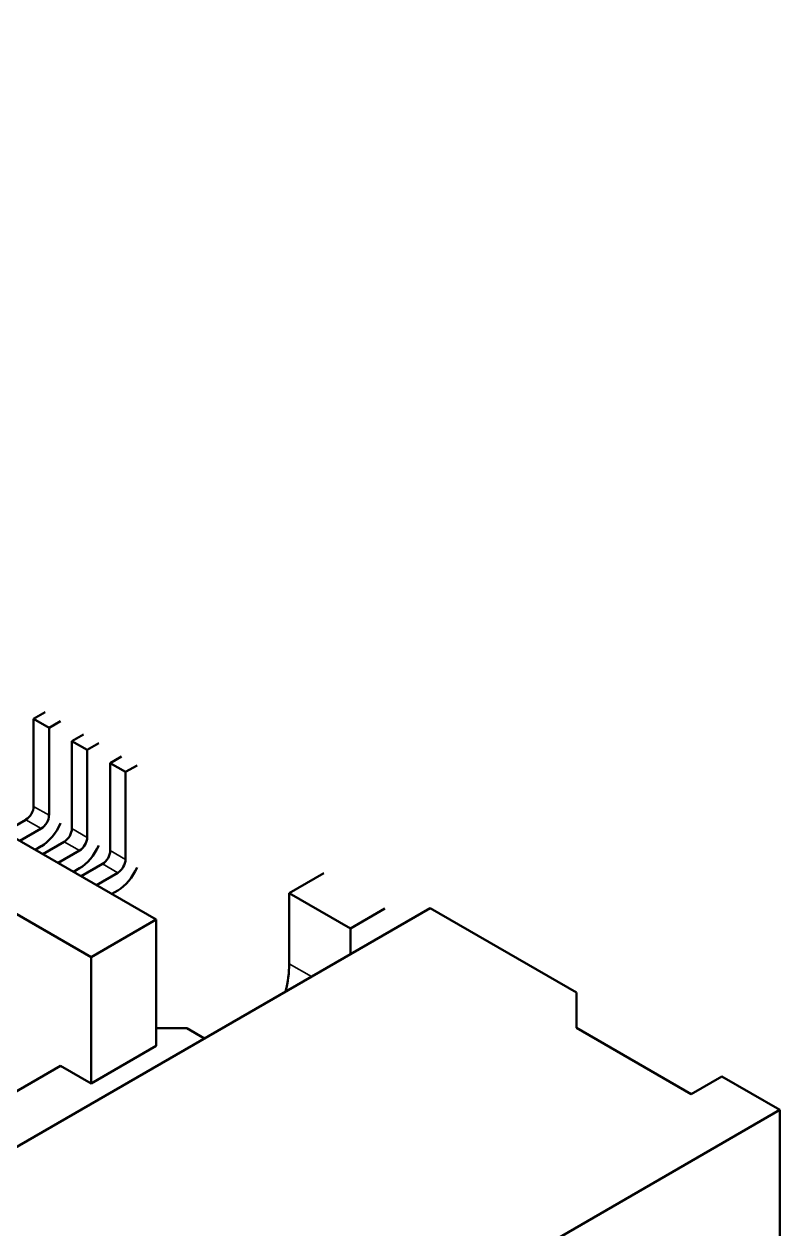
# Model space of a CAD drawing. Header units: millimetres. Extents: x 3118 to 4801, y 919 to 1849.
# Drawn here: x 3950.04 to 3957.02, y 1566.01 to 1577.14 of the extents above; entities that cross this region are included whole.
import ezdxf

# ---------------------------------------------------------------- set-up
doc = ezdxf.new("R2010")
doc.units = ezdxf.units.MM
doc.header["$LTSCALE"] = 1.8
doc.layers.add('외형선(ISO)', color=7, linetype='Continuous', lineweight=50)
doc.layers.add('좁은 외형선(ISO)', color=7, linetype='Continuous', lineweight=35)

msp = doc.modelspace()

# ---------------------------------------------------------------- linework, layer by layer
at = {"layer": '외형선(ISO)'}
for p, q in [((3951.258, 1568.868), (3921.7, 1585.933)), ((3921.099, 1585.586), (3950.656, 1568.521)), ((3950.126, 1570.722), (3950.232, 1570.783)), ((3950.268, 1570.64), (3950.126, 1570.722)), ((3950.126, 1569.913), (3950.126, 1570.722)), ((3950.374, 1570.701), (3950.268, 1570.64)), ((3950.268, 1569.832), (3950.268, 1570.64)), ((3950.586, 1570.579), (3950.48, 1570.517)), ((3950.621, 1570.436), (3950.48, 1570.517)), ((3950.48, 1569.709), (3950.48, 1570.517)), ((3950.621, 1570.436), (3950.727, 1570.497)), ((3950.621, 1569.628), (3950.621, 1570.436)), ((3950.833, 1570.313), (3950.939, 1570.375)), ((3950.833, 1569.505), (3950.833, 1570.313)), ((3950.975, 1570.232), (3950.833, 1570.313)), ((3951.081, 1570.293), (3950.975, 1570.232)), ((3950.975, 1569.424), (3950.975, 1570.232)), ((3949.857, 1569.677), (3950.055, 1569.791)), ((3950.197, 1569.709), (3949.999, 1569.595)), ((3950.409, 1569.587), (3950.211, 1569.472)), ((3950.14, 1569.513), (3950.197, 1569.546)), ((3950.55, 1569.505), (3950.352, 1569.391)), ((3950.564, 1569.268), (3950.763, 1569.383)), ((3950.55, 1569.342), (3950.494, 1569.309)), ((3950.904, 1569.301), (3950.706, 1569.187)), ((3952.488, 1569.113), (3952.806, 1569.297)), ((3950.847, 1569.105), (3950.904, 1569.138)), ((3952.488, 1568.46), (3952.488, 1569.113)), ((3952.488, 1569.113), (3953.054, 1568.787)), ((3953.789, 1568.974), (3949.051, 1566.239)), ((3953.372, 1568.97), (3953.054, 1568.787)), ((3955.14, 1568.195), (3953.789, 1568.974)), ((3951.258, 1568.868), (3950.656, 1568.521)), ((3951.258, 1567.701), (3951.258, 1568.868)), ((3953.054, 1568.55), (3953.054, 1568.787)), ((3950.656, 1567.354), (3950.656, 1568.521)), ((3955.14, 1567.868), (3955.14, 1568.195)), ((3951.258, 1567.864), (3951.54, 1567.864)), ((3951.54, 1567.864), (3951.703, 1567.77)), ((3955.14, 1567.868), (3956.2, 1567.256)), ((3951.258, 1567.701), (3950.656, 1567.354)), ((3947.086, 1565.618), (3950.374, 1567.517)), ((3950.374, 1567.517), (3950.656, 1567.354)), ((3956.2, 1567.256), (3956.483, 1567.419)), ((3957.02, 1567.109), (3956.483, 1567.419)), ((3952.283, 1564.373), (3957.02, 1567.109)), ((3957.02, 1567.109), (3957.02, 1563.475))]:
    msp.add_line(p, q, dxfattribs=at)
for centre, major_axis, start_param, end_param in [((3950.055, 1569.873), (0.05, 0.0866), 3.926991, 5.497787), ((3950.197, 1569.791), (0.05, 0.0866), 3.926991, 5.497787), ((3950.197, 1569.791), (0.15, 0.26), 3.926991, 4.912102), ((3950.409, 1569.669), (0.05, 0.0866), 3.926991, 5.497787), ((3950.55, 1569.587), (0.05, 0.0866), 3.926991, 5.497787), ((3950.55, 1569.587), (0.15, 0.26), 3.926991, 4.912102), ((3950.763, 1569.464), (0.05, 0.0866), 3.926991, 5.497787), ((3950.904, 1569.383), (0.05, 0.0866), 3.926991, 5.497787), ((3950.904, 1569.383), (0.15, 0.26), 3.926991, 4.912102), ((3951.851, 1568.092), (-0.45, -0.779), 2.028119, 2.356194)]:
    msp.add_ellipse(centre, major_axis=major_axis, ratio=0.57735, start_param=start_param, end_param=end_param, dxfattribs=at)
at = {"layer": '좁은 외형선(ISO)'}
for p, q in [((3950.268, 1569.832), (3950.126, 1569.913)), ((3950.055, 1569.791), (3950.197, 1569.709)), ((3950.621, 1569.628), (3950.48, 1569.709)), ((3950.409, 1569.587), (3950.55, 1569.505)), ((3950.975, 1569.424), (3950.833, 1569.505)), ((3950.763, 1569.383), (3950.904, 1569.301)), ((3952.693, 1568.342), (3952.488, 1568.46))]:
    msp.add_line(p, q, dxfattribs=at)

doc.saveas('drawing.dxf')
